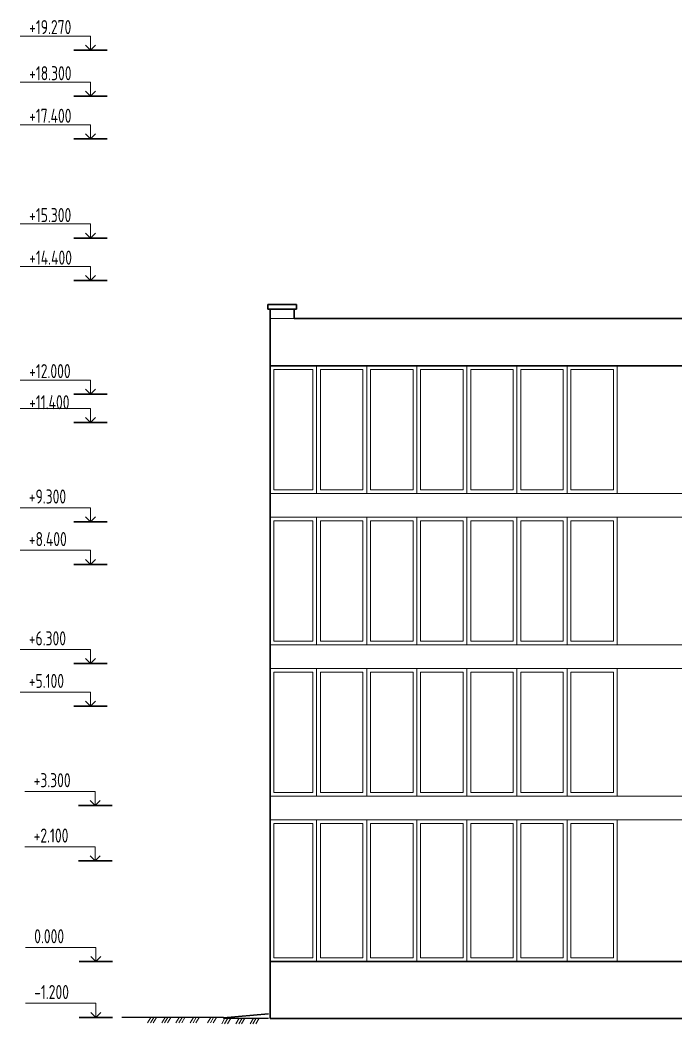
# Model space of a CAD drawing. Header units: millimetres. Extents: x -689206 to 4969298, y -1019800 to 703299.
# Drawn here: x 385140 to 399019, y -858921 to -837691 of the extents above; entities that cross this region are included whole.
import ezdxf

# ---------------------------------------------------------------- set-up
doc = ezdxf.new("R2010")
doc.units = ezdxf.units.MM
doc.layers.add('РАЗМЕРЫ', color=7, linetype='Continuous', lineweight=9)
doc.layers.add('разрез1-1', color=7, linetype='Continuous')
doc.layers.add('разрез2-2', color=7, linetype='Continuous')
doc.styles.add('Аннотативный', font='isocteur.ttf', dxfattribs={"width": 0.7, "height": 250})

msp = doc.modelspace()

# ---------------------------------------------------------------- linework, layer by layer
at = {"layer": 'РАЗМЕРЫ', "lineweight": 30, "ltscale": 35}
for p, q in [((390382.7, -843803.3), (390382.7, -843703.3)), ((390382.7, -843703.3), (390940.7, -843703.3)), ((390432.7, -843803.3), (390382.7, -843803.3)), ((390432.7, -843803.3), (390432.7, -857603.3)), ((390940.7, -843803.3), (390432.7, -843803.3)), ((390940.7, -843703.3), (390990.7, -843703.3)), ((390940.7, -844003.3), (390940.7, -843803.3)), ((390990.7, -843803.3), (390940.7, -843803.3)), ((390990.7, -843703.3), (390990.7, -843803.3)), ((390940.7, -844003.3), (399662.7, -844003.3)), ((399662.7, -845003.3), (390432.7, -845003.3)), ((417794.7, -857603.3), (390432.7, -857603.3)), ((390432.7, -857603.3), (390432.7, -857903.3)), ((390432.7, -858803.3), (390432.7, -857603.3)), ((428754.7, -858803.3), (390432.7, -858803.3))]:
    msp.add_line(p, q, dxfattribs=at)
at = {"layer": 'РАЗМЕРЫ', "lineweight": 5, "ltscale": 35}
for p, q in [((390940.7, -844003.3), (390432.7, -844003.3)), ((390512.7, -845083.3), (390512.7, -847623.3)), ((390512.7, -845083.3), (391335.7, -845083.3)), ((391335.7, -845083.3), (391335.7, -847623.3)), ((391335.7, -847623.3), (391335.7, -845083.3)), ((391335.7, -847623.3), (391335.7, -845083.3)), ((391415.7, -847623.3), (391415.7, -845003.3)), ((391415.7, -845003.3), (391415.7, -847703.3)), ((391415.7, -847703.3), (391415.7, -845003.3)), ((391495.7, -845083.3), (391495.7, -847623.3)), ((391495.7, -847623.3), (391495.7, -845083.3)), ((391495.7, -845083.3), (392395.7, -845083.3)), ((392395.7, -845083.3), (392395.7, -847623.3)), ((392395.7, -847623.3), (392395.7, -845083.3)), ((392395.7, -847623.3), (392395.7, -845083.3)), ((392475.7, -847623.3), (392475.7, -845003.3)), ((392475.7, -845003.3), (392475.7, -847703.3)), ((392475.7, -847703.3), (392475.7, -845003.3)), ((392555.7, -847623.3), (392555.7, -845083.3)), ((392555.7, -845083.3), (393455.7, -845083.3)), ((393455.7, -845083.3), (393455.7, -847623.3)), ((393455.7, -845083.3), (393455.7, -847623.3)), ((393455.7, -847623.3), (393455.7, -845083.3)), ((393455.7, -847623.3), (393455.7, -845083.3)), ((393535.7, -847623.3), (393535.7, -845003.3)), ((393535.7, -845003.3), (393535.7, -847703.3)), ((393535.7, -847703.3), (393535.7, -845003.3)), ((393615.7, -847623.3), (393615.7, -845083.3)), ((393615.7, -845083.3), (394515.7, -845083.3)), ((394515.7, -845083.3), (394515.7, -847623.3)), ((394515.7, -845083.3), (394515.7, -847623.3)), ((394515.7, -845083.3), (394515.7, -847623.3)), ((394515.7, -847623.3), (394515.7, -845083.3)), ((394515.7, -847623.3), (394515.7, -845083.3)), ((394595.7, -847623.3), (394595.7, -845003.3)), ((394595.7, -845003.3), (394595.7, -847703.3)), ((394595.7, -847703.3), (394595.7, -845003.3)), ((394675.7, -847623.3), (394675.7, -845083.3)), ((394675.7, -845083.3), (395575.7, -845083.3)), ((395575.7, -845083.3), (395575.7, -847623.3)), ((395575.7, -845083.3), (395575.7, -847623.3)), ((395575.7, -845083.3), (395575.7, -847623.3)), ((395575.7, -845083.3), (395575.7, -847623.3)), ((395575.7, -847623.3), (395575.7, -845083.3)), ((395575.7, -847623.3), (395575.7, -845083.3)), ((395655.7, -847623.3), (395655.7, -845003.3)), ((395655.7, -845003.3), (395655.7, -847703.3)), ((395655.7, -847703.3), (395655.7, -845003.3)), ((395735.7, -847623.3), (395735.7, -845083.3)), ((395735.7, -845083.3), (396635.7, -845083.3)), ((396635.7, -845083.3), (396635.7, -847623.3)), ((396635.7, -845083.3), (396635.7, -847623.3)), ((396635.7, -845083.3), (396635.7, -847623.3)), ((396635.7, -845083.3), (396635.7, -847623.3)), ((396635.7, -845083.3), (396635.7, -847623.3)), ((396635.7, -847623.3), (396635.7, -845083.3)), ((396635.7, -847623.3), (396635.7, -845083.3)), ((396715.7, -847623.3), (396715.7, -845003.3)), ((396715.7, -845003.3), (396715.7, -847703.3)), ((396715.7, -847703.3), (396715.7, -845003.3)), ((396795.7, -847623.3), (396795.7, -845083.3)), ((396795.7, -845083.3), (396795.7, -847623.3)), ((396795.7, -845083.3), (397695.7, -845083.3)), ((397695.7, -845083.3), (397695.7, -847623.3)), ((397775.7, -845003.3), (397775.7, -847703.3)), ((390512.7, -847623.3), (391335.7, -847623.3)), ((391495.7, -847623.3), (392395.7, -847623.3)), ((392555.7, -847623.3), (393455.7, -847623.3)), ((393615.7, -847623.3), (394515.7, -847623.3)), ((394675.7, -847623.3), (395575.7, -847623.3)), ((395735.7, -847623.3), (396635.7, -847623.3)), ((396795.7, -847623.3), (397695.7, -847623.3)), ((390432.7, -848203.3), (390432.7, -847703.3)), ((390432.7, -847703.3), (405169.6, -847703.3)), ((405169.6, -848203.3), (390432.7, -848203.3)), ((390512.7, -848283.3), (390512.7, -850823.3)), ((390512.7, -848283.3), (391335.7, -848283.3)), ((391335.7, -848283.3), (391335.7, -850823.3)), ((391335.7, -850823.3), (391335.7, -848283.3)), ((391335.7, -850823.3), (391335.7, -848283.3)), ((391415.7, -850823.3), (391415.7, -848203.3)), ((391415.7, -848203.3), (391415.7, -850903.3)), ((391415.7, -850903.3), (391415.7, -848203.3)), ((391495.7, -848283.3), (391495.7, -850823.3)), ((391495.7, -850823.3), (391495.7, -848283.3)), ((391495.7, -848283.3), (392395.7, -848283.3)), ((392395.7, -848283.3), (392395.7, -850823.3)), ((392395.7, -850823.3), (392395.7, -848283.3)), ((392395.7, -850823.3), (392395.7, -848283.3)), ((392475.7, -850823.3), (392475.7, -848203.3)), ((392475.7, -848203.3), (392475.7, -850903.3)), ((392475.7, -850903.3), (392475.7, -848203.3)), ((392555.7, -850823.3), (392555.7, -848283.3)), ((392555.7, -848283.3), (393455.7, -848283.3)), ((393455.7, -848283.3), (393455.7, -850823.3)), ((393455.7, -848283.3), (393455.7, -850823.3)), ((393455.7, -850823.3), (393455.7, -848283.3)), ((393455.7, -850823.3), (393455.7, -848283.3)), ((393535.7, -850823.3), (393535.7, -848203.3)), ((393535.7, -848203.3), (393535.7, -850903.3)), ((393535.7, -850903.3), (393535.7, -848203.3)), ((393615.7, -850823.3), (393615.7, -848283.3)), ((393615.7, -848283.3), (394515.7, -848283.3)), ((394515.7, -848283.3), (394515.7, -850823.3)), ((394515.7, -848283.3), (394515.7, -850823.3)), ((394515.7, -848283.3), (394515.7, -850823.3)), ((394515.7, -850823.3), (394515.7, -848283.3)), ((394515.7, -850823.3), (394515.7, -848283.3)), ((394595.7, -850823.3), (394595.7, -848203.3)), ((394595.7, -848203.3), (394595.7, -850903.3)), ((394595.7, -850903.3), (394595.7, -848203.3)), ((394675.7, -850823.3), (394675.7, -848283.3)), ((394675.7, -848283.3), (395575.7, -848283.3)), ((395575.7, -848283.3), (395575.7, -850823.3)), ((395575.7, -848283.3), (395575.7, -850823.3)), ((395575.7, -848283.3), (395575.7, -850823.3)), ((395575.7, -848283.3), (395575.7, -850823.3)), ((395575.7, -850823.3), (395575.7, -848283.3)), ((395575.7, -850823.3), (395575.7, -848283.3)), ((395655.7, -850823.3), (395655.7, -848203.3)), ((395655.7, -848203.3), (395655.7, -850903.3)), ((395655.7, -850903.3), (395655.7, -848203.3)), ((395735.7, -850823.3), (395735.7, -848283.3)), ((395735.7, -848283.3), (396635.7, -848283.3)), ((396635.7, -848283.3), (396635.7, -850823.3)), ((396635.7, -848283.3), (396635.7, -850823.3)), ((396635.7, -848283.3), (396635.7, -850823.3)), ((396635.7, -848283.3), (396635.7, -850823.3)), ((396635.7, -848283.3), (396635.7, -850823.3)), ((396635.7, -850823.3), (396635.7, -848283.3)), ((396635.7, -850823.3), (396635.7, -848283.3)), ((396715.7, -850823.3), (396715.7, -848203.3)), ((396715.7, -848203.3), (396715.7, -850903.3)), ((396715.7, -850903.3), (396715.7, -848203.3)), ((396795.7, -850823.3), (396795.7, -848283.3)), ((396795.7, -848283.3), (396795.7, -850823.3)), ((396795.7, -848283.3), (397695.7, -848283.3)), ((397695.7, -848283.3), (397695.7, -850823.3)), ((397775.7, -848203.3), (397775.7, -850903.3)), ((390512.7, -850823.3), (391335.7, -850823.3)), ((391495.7, -850823.3), (392395.7, -850823.3)), ((392555.7, -850823.3), (393455.7, -850823.3)), ((393615.7, -850823.3), (394515.7, -850823.3)), ((394675.7, -850823.3), (395575.7, -850823.3)), ((395735.7, -850823.3), (396635.7, -850823.3)), ((396795.7, -850823.3), (397695.7, -850823.3)), ((390432.7, -851403.3), (390432.7, -850903.3)), ((390432.7, -850903.3), (405169.6, -850903.3)), ((405169.6, -851403.3), (390432.7, -851403.3)), ((390432.7, -851403.3), (390432.7, -851483.3)), ((390512.7, -851483.3), (390512.7, -854023.3)), ((390512.7, -851483.3), (391335.7, -851483.3)), ((391335.7, -851483.3), (391335.7, -854023.3)), ((391335.7, -854023.3), (391335.7, -851483.3)), ((391335.7, -854023.3), (391335.7, -851483.3)), ((391415.7, -854023.3), (391415.7, -851403.3)), ((391415.7, -851403.3), (391415.7, -854103.3)), ((391415.7, -854103.3), (391415.7, -851403.3)), ((391495.7, -851483.3), (391495.7, -854023.3)), ((391495.7, -854023.3), (391495.7, -851483.3)), ((391495.7, -851483.3), (392395.7, -851483.3)), ((392395.7, -851483.3), (392395.7, -854023.3)), ((392395.7, -854023.3), (392395.7, -851483.3)), ((392395.7, -854023.3), (392395.7, -851483.3)), ((392475.7, -854023.3), (392475.7, -851403.3)), ((392475.7, -851403.3), (392475.7, -854103.3)), ((392475.7, -854103.3), (392475.7, -851403.3)), ((392555.7, -854023.3), (392555.7, -851483.3)), ((392555.7, -851483.3), (393455.7, -851483.3)), ((393455.7, -851483.3), (393455.7, -854023.3)), ((393455.7, -851483.3), (393455.7, -854023.3)), ((393455.7, -854023.3), (393455.7, -851483.3)), ((393455.7, -854023.3), (393455.7, -851483.3)), ((393535.7, -854023.3), (393535.7, -851403.3)), ((393535.7, -851403.3), (393535.7, -854103.3)), ((393535.7, -854103.3), (393535.7, -851403.3)), ((393615.7, -854023.3), (393615.7, -851483.3)), ((393615.7, -851483.3), (394515.7, -851483.3)), ((394515.7, -851483.3), (394515.7, -854023.3)), ((394515.7, -851483.3), (394515.7, -854023.3)), ((394515.7, -851483.3), (394515.7, -854023.3)), ((394515.7, -854023.3), (394515.7, -851483.3)), ((394515.7, -854023.3), (394515.7, -851483.3)), ((394595.7, -854023.3), (394595.7, -851403.3)), ((394595.7, -851403.3), (394595.7, -854103.3)), ((394595.7, -854103.3), (394595.7, -851403.3)), ((394675.7, -854023.3), (394675.7, -851483.3)), ((394675.7, -851483.3), (395575.7, -851483.3)), ((395575.7, -851483.3), (395575.7, -854023.3)), ((395575.7, -851483.3), (395575.7, -854023.3)), ((395575.7, -851483.3), (395575.7, -854023.3)), ((395575.7, -851483.3), (395575.7, -854023.3)), ((395575.7, -854023.3), (395575.7, -851483.3)), ((395575.7, -854023.3), (395575.7, -851483.3)), ((395655.7, -854023.3), (395655.7, -851403.3)), ((395655.7, -851403.3), (395655.7, -854103.3)), ((395655.7, -854103.3), (395655.7, -851403.3)), ((395735.7, -854023.3), (395735.7, -851483.3)), ((395735.7, -851483.3), (396635.7, -851483.3)), ((396635.7, -851483.3), (396635.7, -854023.3)), ((396635.7, -851483.3), (396635.7, -854023.3)), ((396635.7, -851483.3), (396635.7, -854023.3)), ((396635.7, -851483.3), (396635.7, -854023.3)), ((396635.7, -851483.3), (396635.7, -854023.3)), ((396635.7, -854023.3), (396635.7, -851483.3)), ((396635.7, -854023.3), (396635.7, -851483.3)), ((396715.7, -854023.3), (396715.7, -851403.3)), ((396715.7, -851403.3), (396715.7, -854103.3)), ((396715.7, -854103.3), (396715.7, -851403.3)), ((396795.7, -854023.3), (396795.7, -851483.3)), ((396795.7, -851483.3), (396795.7, -854023.3)), ((396795.7, -851483.3), (397695.7, -851483.3)), ((397695.7, -851483.3), (397695.7, -854023.3)), ((397775.7, -851403.3), (397775.7, -854103.3)), ((390512.7, -854023.3), (391335.7, -854023.3)), ((391495.7, -854023.3), (392395.7, -854023.3)), ((392555.7, -854023.3), (393455.7, -854023.3)), ((393615.7, -854023.3), (394515.7, -854023.3)), ((394675.7, -854023.3), (395575.7, -854023.3)), ((395735.7, -854023.3), (396635.7, -854023.3)), ((396795.7, -854023.3), (397695.7, -854023.3)), ((390432.7, -854103.3), (405169.6, -854103.3)), ((405169.6, -854603.3), (390432.7, -854603.3)), ((390512.7, -854683.3), (391335.7, -854683.3)), ((390512.7, -854683.3), (390512.7, -857523.3)), ((391335.7, -854683.3), (391335.7, -857523.3)), ((391335.7, -857523.3), (391335.7, -854683.3)), ((391335.7, -857523.3), (391335.7, -854683.3)), ((391415.7, -857603.3), (391415.7, -854603.3)), ((391415.7, -857523.3), (391415.7, -854683.3)), ((391415.7, -854683.3), (391415.7, -857603.3)), ((391495.7, -854683.3), (391495.7, -857523.3)), ((391495.7, -857523.3), (391495.7, -854683.3)), ((391495.7, -854683.3), (392395.7, -854683.3)), ((392395.7, -854683.3), (392395.7, -857523.3)), ((392395.7, -857523.3), (392395.7, -854683.3)), ((392395.7, -857523.3), (392395.7, -854683.3)), ((392475.7, -857603.3), (392475.7, -854603.3)), ((392475.7, -857523.3), (392475.7, -854683.3)), ((392475.7, -854683.3), (392475.7, -857603.3)), ((392555.7, -857523.3), (392555.7, -854683.3)), ((392555.7, -854683.3), (393455.7, -854683.3)), ((393455.7, -854683.3), (393455.7, -857523.3)), ((393455.7, -854683.3), (393455.7, -857523.3)), ((393455.7, -857523.3), (393455.7, -854683.3)), ((393455.7, -857523.3), (393455.7, -854683.3)), ((393535.7, -857603.3), (393535.7, -854603.3)), ((393535.7, -857523.3), (393535.7, -854683.3)), ((393535.7, -854683.3), (393535.7, -857603.3)), ((393615.7, -857523.3), (393615.7, -854683.3)), ((393615.7, -854683.3), (394515.7, -854683.3)), ((394515.7, -854683.3), (394515.7, -857523.3)), ((394515.7, -854683.3), (394515.7, -857523.3)), ((394515.7, -854683.3), (394515.7, -857523.3)), ((394515.7, -857523.3), (394515.7, -854683.3)), ((394515.7, -857523.3), (394515.7, -854683.3)), ((394595.7, -857603.3), (394595.7, -854603.3)), ((394595.7, -857523.3), (394595.7, -854683.3)), ((394595.7, -854683.3), (394595.7, -857603.3)), ((394675.7, -857523.3), (394675.7, -854683.3)), ((394675.7, -854683.3), (395575.7, -854683.3)), ((395575.7, -854683.3), (395575.7, -857523.3)), ((395575.7, -854683.3), (395575.7, -857523.3)), ((395575.7, -854683.3), (395575.7, -857523.3)), ((395575.7, -854683.3), (395575.7, -857523.3)), ((395575.7, -857523.3), (395575.7, -854683.3)), ((395575.7, -857523.3), (395575.7, -854683.3)), ((395655.7, -857603.3), (395655.7, -854603.3)), ((395655.7, -857523.3), (395655.7, -854683.3)), ((395655.7, -854683.3), (395655.7, -857603.3)), ((395735.7, -857523.3), (395735.7, -854683.3)), ((395735.7, -854683.3), (396635.7, -854683.3)), ((396635.7, -854683.3), (396635.7, -857523.3)), ((396635.7, -854683.3), (396635.7, -857523.3)), ((396635.7, -854683.3), (396635.7, -857523.3)), ((396635.7, -854683.3), (396635.7, -857523.3)), ((396635.7, -854683.3), (396635.7, -857523.3)), ((396635.7, -857523.3), (396635.7, -854683.3)), ((396635.7, -857523.3), (396635.7, -854683.3)), ((396715.7, -857603.3), (396715.7, -854603.3)), ((396715.7, -857523.3), (396715.7, -854683.3)), ((396715.7, -854683.3), (396715.7, -857603.3)), ((396795.7, -857523.3), (396795.7, -854683.3)), ((397695.7, -854683.3), (396795.7, -854683.3)), ((396795.7, -854683.3), (396795.7, -857523.3)), ((396795.7, -854683.3), (397695.7, -854683.3)), ((397695.7, -854683.3), (397695.7, -857523.3)), ((397775.7, -854603.3), (397775.7, -857603.3)), ((390512.7, -857523.3), (391335.7, -857523.3)), ((391495.7, -857523.3), (392395.7, -857523.3)), ((392555.7, -857523.3), (393455.7, -857523.3)), ((393615.7, -857523.3), (394515.7, -857523.3)), ((394675.7, -857523.3), (395575.7, -857523.3)), ((395735.7, -857523.3), (396635.7, -857523.3)), ((396795.7, -857523.3), (397695.7, -857523.3))]:
    msp.add_line(p, q, dxfattribs=at)
at = {"layer": 'разрез1-1', "lineweight": 5}
for p, q in [((386629.5, -838028.7), (385140.4, -838028.7)), ((386629.5, -838326.6), (386629.5, -838028.7)), ((386629.5, -839003.7), (385140.4, -839003.7)), ((386629.5, -839301.6), (386629.5, -839003.7)), ((386629.5, -839903.7), (385140.4, -839903.7)), ((386629.5, -840201.6), (386629.5, -839903.7)), ((386629.5, -842003.7), (385140.4, -842003.7)), ((386629.5, -842301.6), (386629.5, -842003.7)), ((386629.5, -842903.7), (385140.4, -842903.7)), ((386629.5, -843201.6), (386629.5, -842903.7)), ((386629.5, -845303.7), (385140.4, -845303.7)), ((386629.5, -845601.6), (386629.5, -845303.7)), ((386629.5, -845903.7), (385140.4, -845903.7)), ((386629.5, -846201.6), (386629.5, -845903.7)), ((386629.5, -848003.7), (385140.4, -848003.7)), ((386629.5, -848301.6), (386629.5, -848003.7)), ((386629.5, -848903.7), (385140.4, -848903.7)), ((386629.5, -849201.6), (386629.5, -848903.7)), ((386629.5, -851003.7), (385140.4, -851003.7)), ((386629.5, -851301.6), (386629.5, -851003.7)), ((386629.5, -851903.7), (385140.4, -851903.7)), ((386629.5, -852201.6), (386629.5, -851903.7)), ((386731.4, -854003.7), (385242.3, -854003.7)), ((386731.4, -854301.6), (386731.4, -854003.7)), ((386731.4, -855173.7), (385242.3, -855173.7)), ((386731.4, -855471.6), (386731.4, -855173.7)), ((386743, -857303.7), (385253.9, -857303.7)), ((386743, -857601.6), (386743, -857303.7)), ((386743, -858483.7), (385253.9, -858483.7)), ((386743, -858781.6), (386743, -858483.7))]:
    msp.add_line(p, q, dxfattribs=at)
at = {"layer": 'разрез1-1', "lineweight": 30}
for p, q in [((386275, -838326.6), (386984, -838326.6)), ((386629.5, -838326.6), (386524.2, -838221.3)), ((386629.5, -838326.6), (386734.8, -838221.3)), ((386629.5, -839301.6), (386524.2, -839196.3)), ((386629.5, -839301.6), (386734.8, -839196.3)), ((386275, -839301.6), (386984, -839301.6)), ((386275, -840201.6), (386984, -840201.6)), ((386629.5, -840201.6), (386524.2, -840096.3)), ((386629.5, -840201.6), (386734.8, -840096.3)), ((386275, -842301.6), (386984, -842301.6)), ((386629.5, -842301.6), (386524.2, -842196.3)), ((386629.5, -842301.6), (386734.8, -842196.3)), ((386275, -843201.6), (386984, -843201.6)), ((386629.5, -843201.6), (386524.2, -843096.3)), ((386629.5, -843201.6), (386734.8, -843096.3)), ((386629.5, -845601.6), (386524.2, -845496.3)), ((386629.5, -845601.6), (386734.8, -845496.3)), ((386275, -845601.6), (386984, -845601.6)), ((386275, -846201.6), (386984, -846201.6)), ((386629.5, -846201.6), (386524.2, -846096.3)), ((386629.5, -846201.6), (386734.8, -846096.3)), ((386275, -848301.6), (386984, -848301.6)), ((386629.5, -848301.6), (386524.2, -848196.3)), ((386629.5, -848301.6), (386734.8, -848196.3)), ((386629.5, -849201.6), (386524.2, -849096.3)), ((386629.5, -849201.6), (386734.8, -849096.3)), ((386275, -849201.6), (386984, -849201.6)), ((386275, -851301.6), (386984, -851301.6)), ((386629.5, -851301.6), (386524.2, -851196.3)), ((386629.5, -851301.6), (386734.8, -851196.3)), ((386629.5, -852201.6), (386524.2, -852096.3)), ((386629.5, -852201.6), (386734.8, -852096.3)), ((386275, -852201.6), (386984, -852201.6)), ((386731.4, -854301.6), (386626.1, -854196.3)), ((386731.4, -854301.6), (386836.7, -854196.3)), ((386376.8, -854301.6), (387085.9, -854301.6)), ((386376.8, -855471.6), (387085.9, -855471.6)), ((386731.4, -855471.6), (386626.1, -855366.3)), ((386731.4, -855471.6), (386836.7, -855366.3)), ((386388.4, -857601.6), (387097.5, -857601.6)), ((386743, -857601.6), (386637.7, -857496.3)), ((386743, -857601.6), (386848.3, -857496.3)), ((386743, -858781.6), (386637.7, -858676.3)), ((386743, -858781.6), (386848.3, -858676.3)), ((386388.4, -858781.6), (387097.5, -858781.6))]:
    msp.add_line(p, q, dxfattribs=at)
at = {"layer": 'разрез2-2'}
for p, q in [((389443, -858781.6), (390395.7, -858697.6)), ((390395.7, -858717.6), (389443, -858801.6)), ((389443, -858781.6), (387295.5, -858781.6)), ((389443, -858781.6), (389143, -858781.6)), ((389443, -858781.6), (389443, -858801.6)), ((389443, -858801.6), (390395.7, -858801.6))]:
    msp.add_line(p, q, dxfattribs=at)
at = {"layer": 'разрез2-2', "lineweight": 15}
for points in [[(387908, -858781.6), (387838.4, -858900.9)], [(387967.6, -858781.6), (387899.3, -858900.9)], [(388028.5, -858781.6), (387958.9, -858900.9)], [(388208.8, -858781.6), (388139.2, -858900.9)], [(388268.4, -858781.6), (388200.1, -858900.9)], [(388329.3, -858781.6), (388259.7, -858900.9)], [(388509.6, -858781.6), (388440, -858900.9)], [(388569.2, -858781.6), (388500.9, -858900.9)], [(388630.2, -858781.6), (388560.5, -858900.9)], [(388810.4, -858781.6), (388740.8, -858900.9)], [(388870, -858781.6), (388801.7, -858900.9)], [(389175.5, -858781.6), (389105.9, -858900.9)], [(389235.1, -858781.6), (389166.8, -858900.9)], [(389296.1, -858781.6), (389226.4, -858900.9)], [(389476.3, -858801.6), (389406.7, -858920.9)], [(389535.9, -858801.6), (389467.6, -858920.9)], [(389596.9, -858801.6), (389527.2, -858920.9)], [(389777.1, -858801.6), (389707.5, -858920.9)], [(389836.8, -858801.6), (389768.4, -858920.9)], [(389897.7, -858801.6), (389828.1, -858920.9)], [(390077.9, -858801.6), (390008.3, -858920.9)], [(390137.6, -858801.6), (390069.2, -858920.9)]]:
    msp.add_lwpolyline(points, dxfattribs=at)
for points in [[(388861.3, -858900.9), (388929.7, -858781.6)], [(390128.9, -858920.9), (390197.2, -858801.6)]]:
    msp.add_lwpolyline(points, close=True, dxfattribs=at)

# ---------------------------------------------------------------- texts
at = {"layer": 'разрез1-1', "lineweight": 30, "char_height": 297.819, "width": 1508.774, "attachment_point": 1, "style": 'Аннотативный'}
for s, insert in [('{\\fISOCPEUR|b0|i0|c204|p34;+19.270\\fISOCPEUR|b0|i0|c0|p34; }', (385331.9, -837691.3)), ('{\\fISOCPEUR|b0|i0|c204|p34;+18.300\\fISOCPEUR|b0|i0|c0|p34; }', (385331.9, -838666.3)), ('{\\fISOCPEUR|b0|i0|c204|p34;+17.400\\fISOCPEUR|b0|i0|c0|p34; }', (385331.9, -839566.3)), ('{\\fISOCPEUR|b0|i0|c204|p34;+15.300\\fISOCPEUR|b0|i0|c0|p34; }', (385331.9, -841666.3)), ('{\\fISOCPEUR|b0|i0|c204|p34;+14.400\\fISOCPEUR|b0|i0|c0|p34; }', (385331.9, -842566.3)), ('{\\fISOCPEUR|b0|i0|c204|p34;+12.000\\fISOCPEUR|b0|i0|c0|p34; }', (385331.9, -844966.3)), ('{\\fISOCPEUR|b0|i0|c204|p34;+11.400\\fISOCPEUR|b0|i0|c0|p34; }', (385331.9, -845623.7)), ('{\\fISOCPEUR|b0|i0|c204|p34;+9.300\\fISOCPEUR|b0|i0|c0|p34; }', (385325.8, -847618.1)), ('{\\fISOCPEUR|b0|i0|c204|p34;+8.400\\fISOCPEUR|b0|i0|c0|p34; }', (385325.8, -848518.1)), ('{\\fISOCPEUR|b0|i0|c204|p34;+6.300\\fISOCPEUR|b0|i0|c0|p34; }', (385325.8, -850618.1)), ('{\\fISOCPEUR|b0|i0|c204|p34;+5.100\\fISOCPEUR|b0|i0|c0|p34; }', (385325.8, -851518.1)), ('{\\fISOCPEUR|b0|i0|c204|p34;+3.300\\fISOCPEUR|b0|i0|c0|p34; }', (385427.7, -853618.1)), ('{\\fISOCPEUR|b0|i0|c204|p34;+2.100\\fISOCPEUR|b0|i0|c0|p34; }', (385427.7, -854788.1)), ('{\\fISOCPEUR|b0|i0|c204|p34;0.000\\fISOCPEUR|b0|i0|c0|p34; }', (385439.3, -856918.1)), ('{\\fISOCPEUR|b0|i0|c204|p34;-1.200\\fISOCPEUR|b0|i0|c0|p34; }', (385439.3, -858098.1))]:
    msp.add_mtext(s, dxfattribs=dict(at, insert=insert))

doc.saveas('drawing.dxf')
